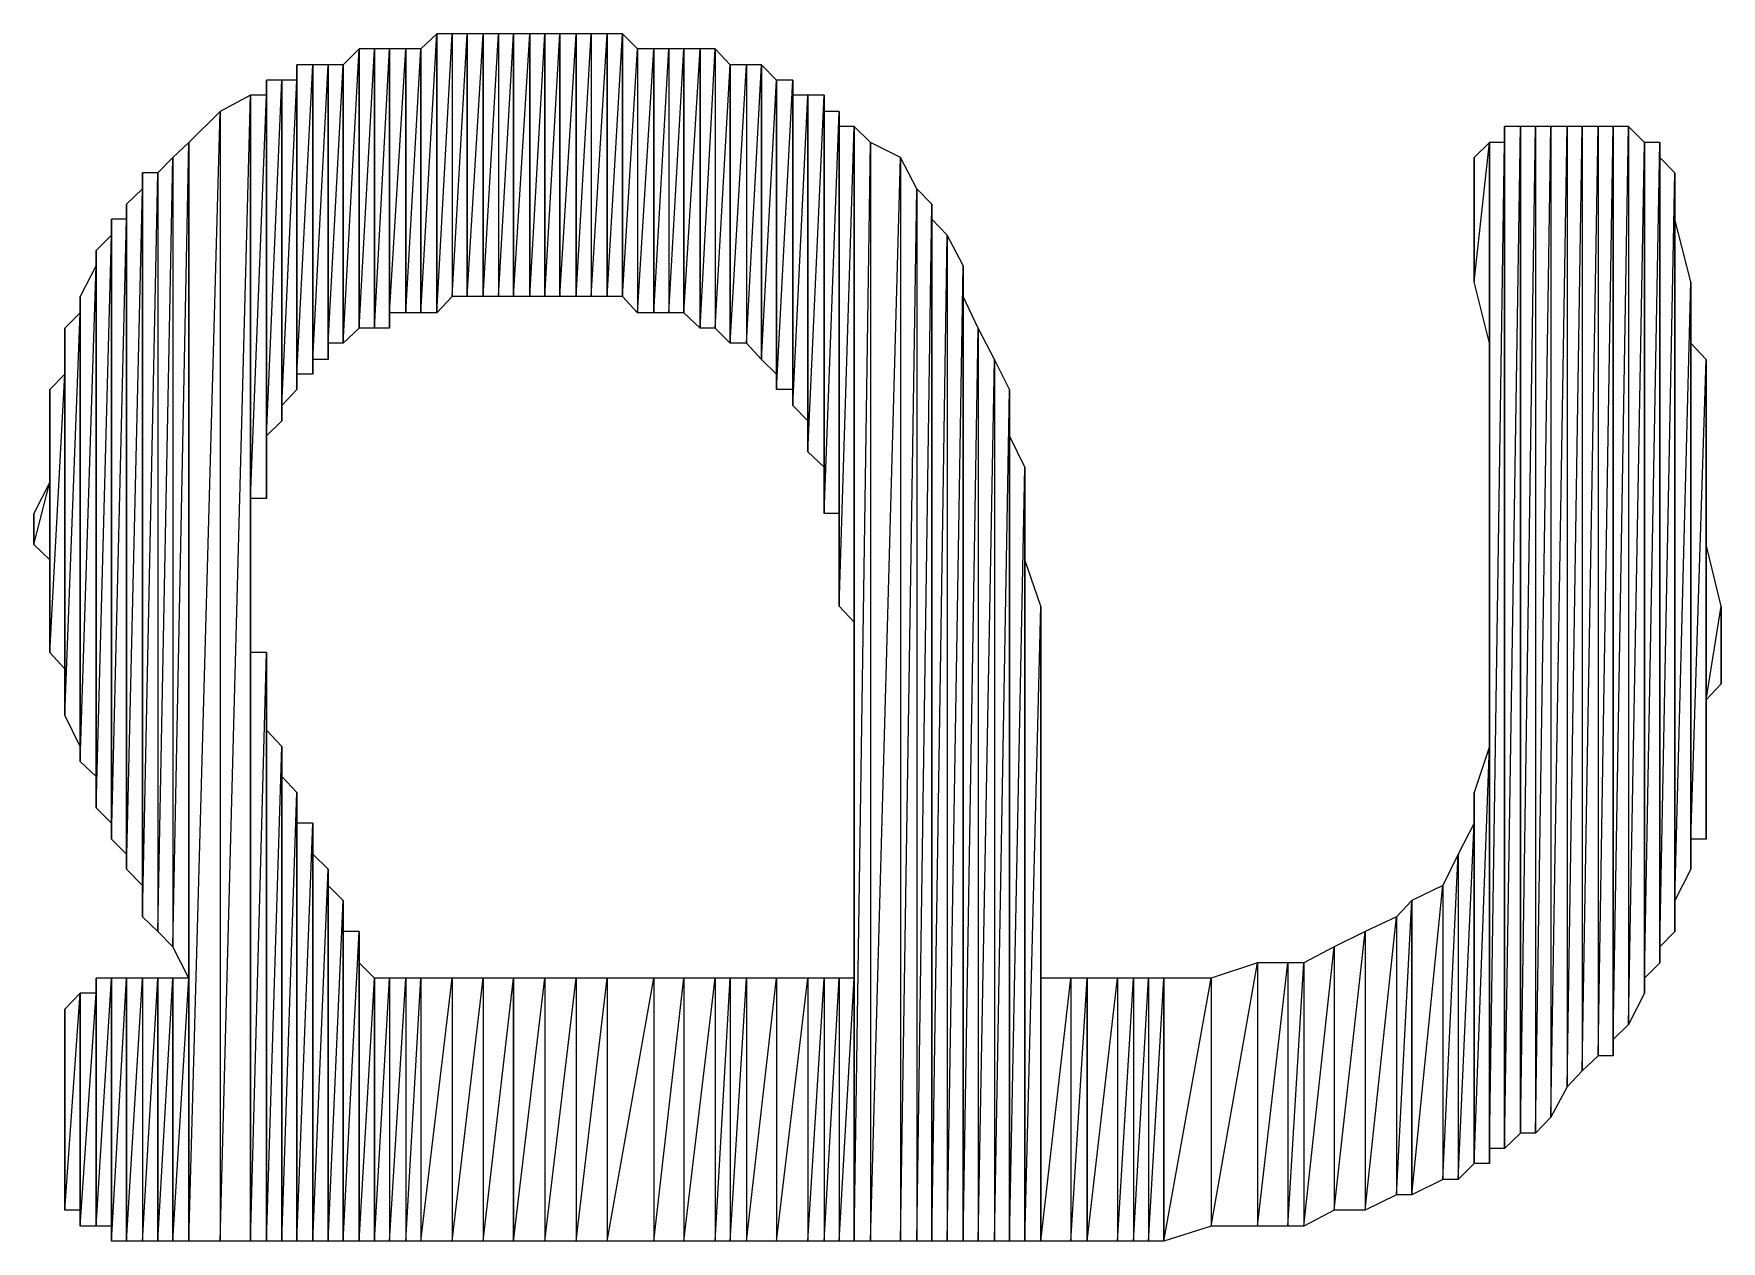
# Model space of a CAD drawing. Extents: x 0.1 to 11.6, y 0.2 to 16.4.
# Drawn here: x 0.9542 to 1.045, y 5.5258 to 5.5908 of the extents above; entities that cross this region are included whole.
import ezdxf

# ---------------------------------------------------------------- set-up
doc = ezdxf.new("R2010")
doc.units = 0
doc.header["$MEASUREMENT"] = 0

msp = doc.modelspace()

# ---------------------------------------------------------------- linework, layer by layer
at = {"color": 0}
for points in [[(0.975857, 5.59082), (0.974989, 5.59), (0.974989, 5.57579)], [(0.975857, 5.59082), (0.975857, 5.57579), (0.974989, 5.57579)], [(0.976671, 5.59082), (0.975857, 5.59082), (0.975857, 5.57579)], [(0.976671, 5.59082), (0.976671, 5.57667), (0.975857, 5.57579)], [(0.975857, 5.59082), (0.975857, 5.57579)], [(0.975857, 5.59082), (0.975857, 5.57579)], [(0.975857, 5.59082), (0.975857, 5.57579)], [(0.975857, 5.59082), (0.975857, 5.57579)], [(0.977485, 5.59082), (0.976671, 5.59082), (0.976671, 5.57667)], [(0.977485, 5.59082), (0.977485, 5.57667), (0.976671, 5.57667)], [(0.978353, 5.59082), (0.977485, 5.59082), (0.977485, 5.57667)], [(0.978353, 5.59082), (0.978353, 5.57667), (0.977485, 5.57667)], [(0.977485, 5.59082), (0.977485, 5.57667)], [(0.977485, 5.59082), (0.977485, 5.57667)], [(0.979167, 5.59082), (0.978353, 5.59082), (0.978353, 5.57667)], [(0.979167, 5.59082), (0.979167, 5.57667), (0.978353, 5.57667)], [(0.978353, 5.59082), (0.978353, 5.57667)], [(0.978353, 5.59082), (0.978353, 5.57667)], [(0.979981, 5.59082), (0.979167, 5.59082), (0.979167, 5.57667)], [(0.979981, 5.59082), (0.979981, 5.57667), (0.979167, 5.57667)], [(0.980849, 5.59082), (0.979981, 5.59082), (0.979981, 5.57667)], [(0.980849, 5.59082), (0.980849, 5.57667), (0.979981, 5.57667)], [(0.979981, 5.59082), (0.979981, 5.57667)], [(0.979981, 5.59082), (0.979981, 5.57667)], [(0.979981, 5.59082), (0.979981, 5.57667)], [(0.979981, 5.59082), (0.979981, 5.57667)], [(0.981663, 5.59082), (0.980849, 5.59082), (0.980849, 5.57667)], [(0.981663, 5.59082), (0.981663, 5.57667), (0.980849, 5.57667)], [(0.980849, 5.59082), (0.980849, 5.57667)], [(0.980849, 5.59082), (0.980849, 5.57667)], [(0.980849, 5.59082), (0.980849, 5.57667)], [(0.980849, 5.59082), (0.980849, 5.57667)], [(0.980849, 5.59082), (0.980849, 5.57667)], [(0.980849, 5.59082), (0.980849, 5.57667)], [(0.980849, 5.59082), (0.980849, 5.57667)], [(0.980849, 5.59082), (0.980849, 5.57667)], [(0.980849, 5.59082), (0.980849, 5.57667)], [(0.980849, 5.59082), (0.980849, 5.57667)], [(0.980849, 5.59082), (0.980849, 5.57667)], [(0.980849, 5.59082), (0.980849, 5.57667)], [(0.980849, 5.59082), (0.980849, 5.57667)], [(0.980849, 5.59082), (0.980849, 5.57667)], [(0.980849, 5.59082), (0.980849, 5.57667)], [(0.980849, 5.59082), (0.980849, 5.57667)], [(0.980849, 5.59082), (0.980849, 5.57667)], [(0.980849, 5.59082), (0.980849, 5.57667)], [(0.980849, 5.59082), (0.980849, 5.57667)], [(0.980849, 5.59082), (0.980849, 5.57667)], [(0.982476, 5.59082), (0.981663, 5.59082), (0.981663, 5.57667)], [(0.982476, 5.59082), (0.982476, 5.57667), (0.981663, 5.57667)], [(0.981663, 5.59082), (0.981663, 5.57667)], [(0.981663, 5.59082), (0.981663, 5.57667)], [(0.981663, 5.59082), (0.981663, 5.57667)], [(0.981663, 5.59082), (0.981663, 5.57667)], [(0.981663, 5.59082), (0.981663, 5.57667)], [(0.981663, 5.59082), (0.981663, 5.57667)], [(0.981663, 5.59082), (0.981663, 5.57667)], [(0.981663, 5.59082), (0.981663, 5.57667)], [(0.981663, 5.59082), (0.981663, 5.57667)], [(0.981663, 5.59082), (0.981663, 5.57667)], [(0.981663, 5.59082), (0.981663, 5.57667)], [(0.981663, 5.59082), (0.981663, 5.57667)], [(0.981663, 5.59082), (0.981663, 5.57667)], [(0.981663, 5.59082), (0.981663, 5.57667)], [(0.983344, 5.59082), (0.982476, 5.59082), (0.982476, 5.57667)], [(0.983344, 5.59082), (0.983344, 5.57667), (0.982476, 5.57667)], [(0.982476, 5.59082), (0.982476, 5.57667)], [(0.982476, 5.59082), (0.982476, 5.57667)], [(0.982476, 5.59082), (0.982476, 5.57667)], [(0.982476, 5.59082), (0.982476, 5.57667)], [(0.982476, 5.59082), (0.982476, 5.57667)], [(0.982476, 5.59082), (0.982476, 5.57667)], [(0.982476, 5.59082), (0.982476, 5.57667)], [(0.982476, 5.59082), (0.982476, 5.57667)], [(0.982476, 5.59082), (0.982476, 5.57667)], [(0.982476, 5.59082), (0.982476, 5.57667)], [(0.982476, 5.59082), (0.982476, 5.57667)], [(0.982476, 5.59082), (0.982476, 5.57667)], [(0.982476, 5.59082), (0.982476, 5.57667)], [(0.982476, 5.59082), (0.982476, 5.57667)], [(0.984158, 5.59082), (0.983344, 5.59082), (0.983344, 5.57667)], [(0.984158, 5.59082), (0.984158, 5.57667), (0.983344, 5.57667)], [(0.983344, 5.59082), (0.983344, 5.57667)], [(0.983344, 5.59082), (0.983344, 5.57667)], [(0.985026, 5.59082), (0.984158, 5.59082), (0.984158, 5.57667)], [(0.985026, 5.59082), (0.985026, 5.57667), (0.984158, 5.57667)], [(0.98584, 5.59082), (0.985026, 5.59082), (0.985026, 5.57667)], [(0.98584, 5.59082), (0.98584, 5.57667), (0.985026, 5.57667)], [(0.985026, 5.59082), (0.985026, 5.57667)], [(0.985026, 5.59082), (0.985026, 5.57667)], [(0.986654, 5.59), (0.98584, 5.59082), (0.98584, 5.57667)], [(0.98584, 5.59082), (0.98584, 5.57667)], [(0.98584, 5.59082), (0.98584, 5.57667)], [(0.971679, 5.59), (0.970811, 5.58914), (0.970811, 5.57417)], [(0.971679, 5.59), (0.971679, 5.57497), (0.970811, 5.57417)], [(0.972493, 5.59), (0.971679, 5.59), (0.971679, 5.57497)], [(0.972493, 5.59), (0.972493, 5.57497), (0.971679, 5.57497)], [(0.971679, 5.59), (0.971679, 5.57497)], [(0.971679, 5.59), (0.971679, 5.57497)], [(0.971679, 5.59), (0.971679, 5.57497)], [(0.971679, 5.59), (0.971679, 5.57497)], [(0.973307, 5.59), (0.972493, 5.59), (0.972493, 5.57497)], [(0.973307, 5.59), (0.973307, 5.57497), (0.972493, 5.57497)], [(0.972493, 5.59), (0.972493, 5.57497)], [(0.972493, 5.59), (0.972493, 5.57497)], [(0.972493, 5.59), (0.972493, 5.57497)], [(0.972493, 5.59), (0.972493, 5.57497)], [(0.974175, 5.59), (0.973307, 5.59), (0.973307, 5.57579)], [(0.974175, 5.59), (0.974175, 5.57579), (0.973307, 5.57579)], [(0.973307, 5.59), (0.973307, 5.57579)], [(0.973307, 5.59), (0.973307, 5.57579)], [(0.973307, 5.59), (0.973307, 5.57497)], [(0.973307, 5.59), (0.973307, 5.57497)], [(0.974989, 5.59), (0.974175, 5.59), (0.974175, 5.57579)], [(0.974989, 5.59), (0.974989, 5.57579), (0.974175, 5.57579)], [(0.974175, 5.59), (0.974175, 5.57579)], [(0.974175, 5.59), (0.974175, 5.57579)], [(0.974989, 5.59), (0.974989, 5.57579)], [(0.974989, 5.59), (0.974989, 5.57579)], [(0.986654, 5.59), (0.986654, 5.57579), (0.98584, 5.57667)], [(0.987522, 5.59), (0.986654, 5.59), (0.986654, 5.57579)], [(0.987522, 5.59), (0.987522, 5.57579), (0.986654, 5.57579)], [(0.988336, 5.59), (0.987522, 5.59), (0.987522, 5.57579)], [(0.988336, 5.59), (0.988336, 5.57579), (0.987522, 5.57579)], [(0.987522, 5.59), (0.987522, 5.57579)], [(0.987522, 5.59), (0.987522, 5.57579)], [(0.98915, 5.59), (0.988336, 5.59), (0.988336, 5.57579)], [(0.98915, 5.59), (0.98915, 5.57579), (0.988336, 5.57579)], [(0.990018, 5.59), (0.98915, 5.59), (0.98915, 5.57579)], [(0.990018, 5.59), (0.990018, 5.57497), (0.98915, 5.57579)], [(0.98915, 5.59), (0.98915, 5.57579)], [(0.98915, 5.59), (0.98915, 5.57579)], [(0.990831, 5.59), (0.990018, 5.59), (0.990018, 5.57497)], [(0.990831, 5.59), (0.990831, 5.57497), (0.990018, 5.57497)], [(0.990018, 5.59), (0.990018, 5.57497)], [(0.990018, 5.59), (0.990018, 5.57497)], [(0.990018, 5.59), (0.990018, 5.57497)], [(0.990018, 5.59), (0.990018, 5.57497)], [(0.991644, 5.58914), (0.990831, 5.59), (0.990831, 5.57497)], [(0.969185, 5.58914), (0.968317, 5.58914), (0.968317, 5.57249)], [(0.969185, 5.58914), (0.969185, 5.57249), (0.968317, 5.57249)], [(0.968317, 5.58914), (0.968317, 5.57249)], [(0.968317, 5.58914), (0.968317, 5.57249)], [(0.968317, 5.58914), (0.968317, 5.57167)], [(0.968317, 5.58914), (0.968317, 5.57167)], [(0.969997, 5.58914), (0.969185, 5.58914), (0.969185, 5.57329)], [(0.969997, 5.58914), (0.969997, 5.57329), (0.969185, 5.57329)], [(0.969185, 5.58914), (0.969185, 5.57329)], [(0.969185, 5.58914), (0.969185, 5.57329)], [(0.969185, 5.58914), (0.969185, 5.57249)], [(0.969185, 5.58914), (0.969185, 5.57249)], [(0.969185, 5.58914), (0.969185, 5.57249)], [(0.969185, 5.58914), (0.969185, 5.57249)], [(0.970811, 5.58914), (0.969997, 5.58914), (0.969997, 5.57417)], [(0.970811, 5.58914), (0.970811, 5.57417), (0.969997, 5.57417)], [(0.969997, 5.58914), (0.969997, 5.57417)], [(0.969997, 5.58914), (0.969997, 5.57417)], [(0.969997, 5.58914), (0.969997, 5.57329)], [(0.969997, 5.58914), (0.969997, 5.57329)], [(0.969997, 5.58914), (0.969997, 5.57329)], [(0.969997, 5.58914), (0.969997, 5.57329)], [(0.970811, 5.58914), (0.970811, 5.57417)], [(0.970811, 5.58914), (0.970811, 5.57417)], [(0.991644, 5.58914), (0.991644, 5.57417), (0.990831, 5.57497)], [(0.992512, 5.58914), (0.991644, 5.58914), (0.991644, 5.57417)], [(0.992512, 5.58914), (0.992512, 5.57417), (0.991644, 5.57417)], [(0.991644, 5.58914), (0.991644, 5.57417)], [(0.991644, 5.58914), (0.991644, 5.57417)], [(0.991644, 5.58914), (0.991644, 5.57417)], [(0.991644, 5.58914), (0.991644, 5.57417)], [(0.993326, 5.58914), (0.992512, 5.58914), (0.992512, 5.57417)], [(0.993326, 5.58914), (0.993326, 5.57329), (0.992512, 5.57417)], [(0.99414, 5.58832), (0.993326, 5.58914), (0.993326, 5.57329)], [(0.993326, 5.58914), (0.993326, 5.57329)], [(0.993326, 5.58914), (0.993326, 5.57329)], [(0.993326, 5.58914), (0.993326, 5.57329)], [(0.993326, 5.58914), (0.993326, 5.57329)], [(0.965821, 5.58751), (0.964193, 5.58664), (0.964193, 5.52582)], [(0.965821, 5.58751), (0.965821, 5.52582), (0.964193, 5.52582)], [(0.966689, 5.58751), (0.965821, 5.58751), (0.965821, 5.56581)], [(0.966689, 5.58751), (0.966689, 5.56581), (0.965821, 5.56581)], [(0.965821, 5.58751), (0.965821, 5.565)], [(0.965821, 5.58751), (0.965821, 5.565)], [(0.965821, 5.58751), (0.965821, 5.565)], [(0.965821, 5.58751), (0.965821, 5.565)], [(0.965821, 5.58751), (0.965821, 5.56413)], [(0.965821, 5.58751), (0.965821, 5.56413)], [(0.965821, 5.58751), (0.965821, 5.56413)], [(0.965821, 5.58751), (0.965821, 5.56413)], [(0.965821, 5.58751), (0.965821, 5.56332)], [(0.965821, 5.58751), (0.965821, 5.56332)], [(0.965821, 5.58751), (0.965821, 5.56332)], [(0.965821, 5.58751), (0.965821, 5.56332)], [(0.965821, 5.58751), (0.965821, 5.5625)], [(0.965821, 5.58751), (0.965821, 5.5625)], [(0.965821, 5.58751), (0.965821, 5.56164)], [(0.965821, 5.58751), (0.965821, 5.56164)], [(0.967503, 5.58832), (0.966689, 5.58832), (0.966689, 5.56917)], [(0.967503, 5.58832), (0.967503, 5.56999), (0.966689, 5.56917)], [(0.966689, 5.58832), (0.966689, 5.56917)], [(0.966689, 5.58832), (0.966689, 5.56917)], [(0.966689, 5.58832), (0.966689, 5.56917)], [(0.966689, 5.58832), (0.966689, 5.56917)], [(0.966689, 5.58832), (0.966689, 5.56831)], [(0.966689, 5.58832), (0.966689, 5.56831)], [(0.966689, 5.58832), (0.966689, 5.56831)], [(0.966689, 5.58832), (0.966689, 5.56831)], [(0.966689, 5.58832), (0.966689, 5.56831)], [(0.966689, 5.58832), (0.966689, 5.56831)], [(0.966689, 5.58832), (0.966689, 5.56749)], [(0.966689, 5.58832), (0.966689, 5.56749)], [(0.966689, 5.58832), (0.966689, 5.56749)], [(0.966689, 5.58832), (0.966689, 5.56749)], [(0.966689, 5.58832), (0.966689, 5.56668)], [(0.966689, 5.58832), (0.966689, 5.56668)], [(0.966689, 5.58832), (0.966689, 5.56668)], [(0.966689, 5.58832), (0.966689, 5.56668)], [(0.966689, 5.58751), (0.966689, 5.56581)], [(0.966689, 5.58751), (0.966689, 5.56581)], [(0.968317, 5.58832), (0.967503, 5.58832), (0.967503, 5.57081)], [(0.968317, 5.58832), (0.968317, 5.57167), (0.967503, 5.57081)], [(0.967503, 5.58832), (0.967503, 5.57081)], [(0.967503, 5.58832), (0.967503, 5.57081)], [(0.967503, 5.58832), (0.967503, 5.57081)], [(0.967503, 5.58832), (0.967503, 5.57081)], [(0.967503, 5.58832), (0.967503, 5.56999)], [(0.967503, 5.58832), (0.967503, 5.56999)], [(0.967503, 5.58832), (0.967503, 5.56999)], [(0.967503, 5.58832), (0.967503, 5.56999)], [(0.968317, 5.58832), (0.968317, 5.57167)], [(0.968317, 5.58832), (0.968317, 5.57167)], [(0.968317, 5.58832), (0.968317, 5.57167)], [(0.968317, 5.58832), (0.968317, 5.57167)], [(0.99414, 5.58832), (0.99414, 5.57249), (0.993326, 5.57329)], [(0.995008, 5.58832), (0.99414, 5.58832), (0.99414, 5.57167)], [(0.995008, 5.58832), (0.995008, 5.57167), (0.99414, 5.57167)], [(0.99414, 5.58832), (0.99414, 5.57167)], [(0.99414, 5.58832), (0.99414, 5.57167)], [(0.99414, 5.58832), (0.99414, 5.57249)], [(0.99414, 5.58832), (0.99414, 5.57167), (0.99414, 5.57249)], [(0.995008, 5.58751), (0.995008, 5.58832), (0.995008, 5.57081)], [(0.995008, 5.58832), (0.995008, 5.57167)], [(0.995008, 5.58832), (0.995008, 5.57081), (0.995008, 5.57167)], [(0.995822, 5.58751), (0.995008, 5.58751), (0.995008, 5.57081)], [(0.995822, 5.58751), (0.995822, 5.56999), (0.995008, 5.57081)], [(0.995008, 5.58751), (0.995008, 5.57081)], [(0.99669, 5.58751), (0.995822, 5.58751), (0.995822, 5.56831)], [(0.99669, 5.58751), (0.99669, 5.56749), (0.995822, 5.56831)], [(0.995822, 5.58751), (0.995822, 5.56917)], [(0.995822, 5.58751), (0.995822, 5.56831), (0.995822, 5.56917)], [(0.995822, 5.58751), (0.995822, 5.56917)], [(0.995822, 5.58751), (0.995822, 5.56917)], [(0.995822, 5.58751), (0.995822, 5.56999)], [(0.995822, 5.58751), (0.995822, 5.56917), (0.995822, 5.56999)], [(0.99669, 5.58664), (0.99669, 5.58751), (0.99669, 5.56749)], [(0.964193, 5.58664), (0.962511, 5.58496), (0.962511, 5.52582)], [(0.964193, 5.58664), (0.964193, 5.52582), (0.962511, 5.52582)], [(0.997504, 5.58664), (0.99669, 5.58664), (0.99669, 5.565)], [(0.997504, 5.58664), (0.997504, 5.565), (0.99669, 5.565)], [(0.99669, 5.58664), (0.99669, 5.56581)], [(0.99669, 5.58664), (0.99669, 5.565), (0.99669, 5.56581)], [(0.99669, 5.58664), (0.99669, 5.56668)], [(0.99669, 5.58664), (0.99669, 5.56581), (0.99669, 5.56668)], [(0.99669, 5.58664), (0.99669, 5.56668), (0.99669, 5.56749)], [(0.997504, 5.58583), (0.997504, 5.58664), (0.997504, 5.56082)], [(0.997504, 5.58664), (0.997504, 5.5625)], [(0.997504, 5.58664), (0.997504, 5.56082), (0.997504, 5.5625)], [(0.997504, 5.58664), (0.997504, 5.56332)], [(0.997504, 5.58664), (0.997504, 5.5625), (0.997504, 5.56332)], [(0.997504, 5.58664), (0.997504, 5.56413)], [(0.997504, 5.58664), (0.997504, 5.56332), (0.997504, 5.56413)], [(0.997504, 5.58664), (0.997504, 5.565)], [(0.997504, 5.58664), (0.997504, 5.56413), (0.997504, 5.565)], [(0.998318, 5.58583), (0.997504, 5.58583), (0.997504, 5.56)], [(0.998318, 5.58583), (0.998318, 5.55914), (0.997504, 5.56)], [(0.997504, 5.58583), (0.997504, 5.56), (0.997504, 5.56082)], [(0.999186, 5.58496), (0.998318, 5.58583), (0.998318, 5.52582)], [(0.998318, 5.58583), (0.998318, 5.52582)], [(0.998318, 5.58583), (0.998318, 5.52582)], [(0.998318, 5.58583), (0.998318, 5.54997)], [(0.998318, 5.58583), (0.998318, 5.54997)], [(0.998318, 5.58583), (0.998318, 5.55246)], [(0.998318, 5.58583), (0.998318, 5.55165), (0.998318, 5.55246)], [(0.998318, 5.58583), (0.998318, 5.55414)], [(0.998318, 5.58583), (0.998318, 5.55246), (0.998318, 5.55414)], [(0.998318, 5.58583), (0.998318, 5.55496)], [(0.998318, 5.58583), (0.998318, 5.55414), (0.998318, 5.55496)], [(0.998318, 5.58583), (0.998318, 5.55664)], [(0.998318, 5.58583), (0.998318, 5.55496), (0.998318, 5.55664)], [(0.998318, 5.58583), (0.998318, 5.55751)], [(0.998318, 5.58583), (0.998318, 5.55664), (0.998318, 5.55751)], [(0.998318, 5.58583), (0.998318, 5.55914)], [(0.998318, 5.58583), (0.998318, 5.55751), (0.998318, 5.55914)], [(1.03418, 5.58583), (1.03331, 5.58583), (1.03331, 5.53082)], [(1.03418, 5.58583), (1.03418, 5.53163), (1.03331, 5.53082)], [(1.03331, 5.58583), (1.03331, 5.53082)], [(1.03331, 5.58583), (1.03331, 5.53082)], [(1.03499, 5.58583), (1.03418, 5.58583), (1.03418, 5.53163)], [(1.03499, 5.58583), (1.03499, 5.53163), (1.03418, 5.53163)], [(1.03418, 5.58583), (1.03418, 5.53163)], [(1.03418, 5.58583), (1.03418, 5.53163)], [(1.03581, 5.58583), (1.03499, 5.58583), (1.03499, 5.53163)], [(1.03581, 5.58583), (1.03581, 5.5325), (1.03499, 5.53163)], [(1.03668, 5.58583), (1.03581, 5.58583), (1.03581, 5.5325)], [(1.03668, 5.58583), (1.03668, 5.53413), (1.03581, 5.5325)], [(1.03749, 5.58583), (1.03668, 5.58583), (1.03668, 5.53413)], [(1.03749, 5.58583), (1.03749, 5.535), (1.03668, 5.53413)], [(1.03836, 5.58583), (1.03749, 5.58583), (1.03749, 5.535)], [(1.03836, 5.58583), (1.03836, 5.53581), (1.03749, 5.535)], [(1.03917, 5.58583), (1.03836, 5.58583), (1.03836, 5.53581)], [(1.03917, 5.58583), (1.03917, 5.53581), (1.03836, 5.53581)], [(1.03998, 5.58583), (1.03917, 5.58583), (1.03917, 5.53668)], [(1.03998, 5.58583), (1.03998, 5.53749), (1.03917, 5.53668)], [(1.03917, 5.58583), (1.03917, 5.53581)], [(1.03917, 5.58583), (1.03917, 5.53581)], [(1.04085, 5.58496), (1.03998, 5.58583), (1.03998, 5.53749)], [(0.962511, 5.58496), (0.961643, 5.58415), (0.961643, 5.54167)], [(0.962511, 5.58496), (0.962511, 5.53999), (0.961643, 5.54167)], [(0.962511, 5.58496), (0.962511, 5.53999)], [(0.962511, 5.58496), (0.962511, 5.53999)], [(0.962511, 5.58496), (0.962511, 5.53999)], [(0.962511, 5.58496), (0.962511, 5.53999)], [(0.999186, 5.58496), (0.999186, 5.52582), (0.998318, 5.52582)], [(1.00081, 5.58415), (0.999186, 5.58496), (0.999186, 5.52582)], [(1.0325, 5.58496), (1.03168, 5.58415), (1.03168, 5.57747)], [(1.0325, 5.58496), (1.0325, 5.57417), (1.03168, 5.57747)], [(1.03331, 5.58496), (1.0325, 5.58496), (1.0325, 5.53082)], [(1.03331, 5.58496), (1.03331, 5.53082), (1.0325, 5.53082)], [(1.0325, 5.58496), (1.0325, 5.56)], [(1.0325, 5.58496), (1.0325, 5.55664), (1.0325, 5.56)], [(1.0325, 5.58496), (1.0325, 5.56332)], [(1.0325, 5.58496), (1.0325, 5.56), (1.0325, 5.56332)], [(1.0325, 5.58496), (1.0325, 5.56581)], [(1.0325, 5.58496), (1.0325, 5.56332), (1.0325, 5.56581)], [(1.0325, 5.58496), (1.0325, 5.56668)], [(1.0325, 5.58496), (1.0325, 5.56581), (1.0325, 5.56668)], [(1.0325, 5.58496), (1.0325, 5.56999)], [(1.0325, 5.58496), (1.0325, 5.56668), (1.0325, 5.56999)], [(1.0325, 5.58496), (1.0325, 5.57329)], [(1.0325, 5.58496), (1.0325, 5.56999), (1.0325, 5.57329)], [(1.0325, 5.58496), (1.0325, 5.57417)], [(1.0325, 5.58496), (1.0325, 5.57329), (1.0325, 5.57417)], [(1.04085, 5.58496), (1.04085, 5.53917), (1.03998, 5.53749)], [(1.04167, 5.58496), (1.04085, 5.58496), (1.04085, 5.53999)], [(1.04167, 5.58496), (1.04167, 5.54081), (1.04085, 5.53999)], [(1.04085, 5.58496), (1.04085, 5.53917)], [(1.04085, 5.58496), (1.04085, 5.53917)], [(1.04167, 5.58415), (1.04167, 5.58496), (1.04167, 5.54081)], [(0.961643, 5.58415), (0.960829, 5.58333), (0.960829, 5.54249)], [(0.961643, 5.58415), (0.961643, 5.54167), (0.960829, 5.54249)], [(1.00081, 5.58415), (1.00081, 5.52582), (0.999186, 5.52582)], [(1.00168, 5.58247), (1.00081, 5.58415), (1.00081, 5.52582)], [(1.03168, 5.58415), (1.03168, 5.57747)], [(1.03168, 5.58415), (1.03168, 5.57747)], [(1.03168, 5.58415), (1.03168, 5.57997)], [(1.03168, 5.58415), (1.03168, 5.57747), (1.03168, 5.57997)], [(1.03168, 5.58415), (1.03168, 5.58083)], [(1.03168, 5.58415), (1.03168, 5.57997), (1.03168, 5.58083)], [(1.04248, 5.58333), (1.04167, 5.58415), (1.04167, 5.54167)], [(1.04167, 5.58415), (1.04167, 5.54081)], [(1.04167, 5.58415), (1.04167, 5.54081)], [(1.04167, 5.58415), (1.04167, 5.54081)], [(0.960829, 5.58333), (0.960015, 5.58333), (0.960015, 5.54329)], [(0.960829, 5.58333), (0.960829, 5.54249), (0.960015, 5.54329)], [(0.960015, 5.58333), (0.960015, 5.54329)], [(0.960015, 5.58333), (0.960015, 5.54329)], [(0.960015, 5.58333), (0.960015, 5.54497)], [(0.960015, 5.58333), (0.960015, 5.54329), (0.960015, 5.54497)], [(1.03168, 5.58333), (1.03168, 5.58165)], [(1.03168, 5.58333), (1.03168, 5.58083), (1.03168, 5.58165)], [(1.03168, 5.58333), (1.03168, 5.58165)], [(1.03168, 5.58333), (1.03168, 5.58165)], [(1.04248, 5.58333), (1.04248, 5.54249), (1.04167, 5.54167)], [(1.04248, 5.58247), (1.04248, 5.58333), (1.04248, 5.54249)], [(0.960015, 5.58247), (0.959147, 5.58165), (0.959147, 5.54585)], [(0.960015, 5.58247), (0.960015, 5.54497), (0.959147, 5.54585)], [(1.00168, 5.58247), (1.00168, 5.52582), (1.00081, 5.52582)], [(1.0025, 5.58165), (1.00168, 5.58247), (1.00168, 5.52582)], [(1.03168, 5.58247), (1.03168, 5.58247)], [(1.03168, 5.58247), (1.03168, 5.58165)], [(1.04248, 5.58083), (1.04248, 5.58247), (1.04248, 5.54329)], [(1.04248, 5.58247), (1.04248, 5.54249)], [(0.959147, 5.58165), (0.959147, 5.54665)], [(0.959147, 5.58165), (0.959147, 5.54585), (0.959147, 5.54665)], [(1.0025, 5.58165), (1.0025, 5.52582), (1.00168, 5.52582)], [(1.0025, 5.58083), (1.0025, 5.58165), (1.0025, 5.52582)], [(0.959147, 5.58083), (0.958333, 5.58083), (0.958333, 5.54747)], [(0.959147, 5.58083), (0.959147, 5.54665), (0.958333, 5.54747)], [(0.958333, 5.58083), (0.958333, 5.54833)], [(0.958333, 5.58083), (0.958333, 5.54747), (0.958333, 5.54833)], [(1.00331, 5.57997), (1.0025, 5.58083), (1.0025, 5.52582)], [(1.0025, 5.58083), (1.0025, 5.52582)], [(1.04335, 5.57747), (1.04248, 5.58083), (1.04248, 5.54417)], [(1.04248, 5.58083), (1.04248, 5.54329)], [(0.958333, 5.57997), (0.957519, 5.57915), (0.957519, 5.54915)], [(0.958333, 5.57997), (0.958333, 5.54833), (0.957519, 5.54915)], [(1.00331, 5.57997), (1.00331, 5.52582), (1.0025, 5.52582)], [(1.00418, 5.57835), (1.00331, 5.57997), (1.00331, 5.52582)], [(0.957519, 5.57915), (0.957519, 5.54997)], [(0.957519, 5.57915), (0.957519, 5.54915), (0.957519, 5.54997)], [(0.957519, 5.57835), (0.956651, 5.57667), (0.956651, 5.55165)], [(0.957519, 5.57835), (0.957519, 5.55083), (0.956651, 5.55165)], [(0.957519, 5.57835), (0.957519, 5.55083)], [(0.957519, 5.57835), (0.957519, 5.54997), (0.957519, 5.55083)], [(1.00418, 5.57835), (1.00418, 5.52582), (1.00331, 5.52582)], [(1.00418, 5.57667), (1.00418, 5.57835), (1.00418, 5.52582)], [(0.956651, 5.57667), (0.956651, 5.55246)], [(0.956651, 5.57667), (0.956651, 5.55165), (0.956651, 5.55246)], [(1.00499, 5.57497), (1.00418, 5.57667), (1.00418, 5.52582)], [(1.00418, 5.57667), (1.00418, 5.52582)], [(1.04335, 5.57747), (1.04335, 5.54585), (1.04248, 5.54417)], [(1.04335, 5.57417), (1.04335, 5.57747), (1.04335, 5.54585)], [(0.956651, 5.57579), (0.955837, 5.57497), (0.955837, 5.55414)], [(0.956651, 5.57579), (0.956651, 5.55246), (0.955837, 5.55414)], [(0.956651, 5.57579), (0.956651, 5.55246)], [(0.956651, 5.57579), (0.956651, 5.55246)], [(0.955837, 5.57497), (0.955837, 5.55496)], [(0.955837, 5.57497), (0.955837, 5.55414), (0.955837, 5.55496)], [(1.00499, 5.57497), (1.00499, 5.52582), (1.00418, 5.52582)], [(1.00586, 5.57329), (1.00499, 5.57497), (1.00499, 5.52582)], [(0.955837, 5.57417), (0.955837, 5.55583)], [(0.955837, 5.57417), (0.955837, 5.55496), (0.955837, 5.55583)], [(1.04416, 5.57329), (1.04335, 5.57417), (1.04335, 5.54747)], [(1.04335, 5.57417), (1.04335, 5.54585)], [(0.955837, 5.57329), (0.955837, 5.55664)], [(0.955837, 5.57329), (0.955837, 5.55583), (0.955837, 5.55664)], [(1.00586, 5.57329), (1.00586, 5.52582), (1.00499, 5.52582)], [(1.00667, 5.57167), (1.00586, 5.57329), (1.00586, 5.52582)], [(1.04416, 5.57329), (1.04416, 5.54747), (1.04335, 5.54747)], [(1.04416, 5.57081), (1.04416, 5.57329), (1.04416, 5.54747)], [(0.955837, 5.57249), (0.955024, 5.57167), (0.955024, 5.55751)], [(0.955837, 5.57249), (0.955837, 5.55664), (0.955024, 5.55751)], [(0.955024, 5.57167), (0.955024, 5.55832)], [(0.955024, 5.57167), (0.955024, 5.55751), (0.955024, 5.55832)], [(1.00667, 5.57167), (1.00667, 5.52582), (1.00586, 5.52582)], [(1.00667, 5.56917), (1.00667, 5.57167), (1.00667, 5.52582)], [(0.955024, 5.57081), (0.955024, 5.55914)], [(0.955024, 5.57081), (0.955024, 5.55832), (0.955024, 5.55914)], [(0.955024, 5.57081), (0.955024, 5.56)], [(0.955024, 5.57081), (0.955024, 5.55914), (0.955024, 5.56)], [(1.04416, 5.56668), (1.04416, 5.57081), (1.04416, 5.54997)], [(1.04416, 5.57081), (1.04416, 5.54747)], [(0.955024, 5.56917), (0.955024, 5.56082)], [(0.955024, 5.56917), (0.955024, 5.56), (0.955024, 5.56082)], [(1.00749, 5.56749), (1.00667, 5.56917), (1.00667, 5.52582)], [(1.00667, 5.56917), (1.00667, 5.52582)], [(0.955024, 5.56831), (0.955024, 5.56164)], [(0.955024, 5.56831), (0.955024, 5.56082), (0.955024, 5.56164)], [(0.955024, 5.56668), (0.954156, 5.565), (0.954156, 5.56332)], [(0.955024, 5.56668), (0.955024, 5.5625), (0.954156, 5.56332)], [(0.955024, 5.56749), (0.955024, 5.5625)], [(0.955024, 5.56749), (0.955024, 5.56164), (0.955024, 5.5625)], [(1.00749, 5.56749), (1.00749, 5.52582), (1.00667, 5.52582)], [(1.00749, 5.565), (1.00749, 5.56749), (1.00749, 5.52582)], [(1.04416, 5.56332), (1.04416, 5.56668), (1.04416, 5.55246)], [(1.04416, 5.56668), (1.04416, 5.54997)], [(0.954156, 5.565), (0.954156, 5.56332)], [(1.00749, 5.5625), (1.00749, 5.565), (1.00749, 5.52582)], [(1.00749, 5.565), (1.00749, 5.52582)], [(1.04498, 5.56), (1.04416, 5.56332), (1.04416, 5.55496)], [(1.04416, 5.56332), (1.04416, 5.55246)], [(1.00836, 5.56), (1.00749, 5.5625), (1.00749, 5.52582)], [(1.00749, 5.5625), (1.00749, 5.52582)], [(0.965821, 5.56082), (0.965821, 5.56164), (0.965821, 5.52582)], [(0.965821, 5.56164), (0.965821, 5.52582)], [(0.965821, 5.56164), (0.965821, 5.52582)], [(0.965821, 5.56), (0.965821, 5.56082), (0.965821, 5.52582)], [(0.965821, 5.56082), (0.965821, 5.52582)], [(0.965821, 5.55914), (0.965821, 5.56), (0.965821, 5.52582)], [(0.965821, 5.56), (0.965821, 5.52582)], [(0.965821, 5.56), (0.965821, 5.52582)], [(0.965821, 5.56), (0.965821, 5.52582)], [(1.00836, 5.56), (1.00836, 5.52582), (1.00749, 5.52582)], [(1.00836, 5.55664), (1.00836, 5.56), (1.00836, 5.52582)], [(1.04498, 5.56), (1.04498, 5.55583), (1.04416, 5.55496)], [(1.04498, 5.56), (1.04498, 5.55583)], [(0.965821, 5.55832), (0.965821, 5.55914), (0.965821, 5.52582)], [(0.965821, 5.55914), (0.965821, 5.52582)], [(0.965821, 5.55751), (0.965821, 5.55832), (0.965821, 5.52582)], [(0.965821, 5.55832), (0.965821, 5.52582)], [(0.965821, 5.55832), (0.965821, 5.52582)], [(0.965821, 5.55832), (0.965821, 5.52582)], [(0.966689, 5.55751), (0.965821, 5.55751), (0.965821, 5.52582)], [(0.966689, 5.55751), (0.966689, 5.52582), (0.965821, 5.52582)], [(0.965821, 5.55751), (0.965821, 5.52582)], [(0.966689, 5.55664), (0.966689, 5.55751), (0.966689, 5.52582)], [(0.966689, 5.55583), (0.966689, 5.55664), (0.966689, 5.52582)], [(0.966689, 5.55664), (0.966689, 5.52582)], [(1.00836, 5.55414), (1.00836, 5.55664), (1.00836, 5.52582)], [(1.00836, 5.55664), (1.00836, 5.52582)], [(1.0325, 5.55664), (1.0325, 5.53082)], [(1.0325, 5.55664), (1.0325, 5.53082)], [(0.966689, 5.55496), (0.966689, 5.55583), (0.966689, 5.52582)], [(0.966689, 5.55583), (0.966689, 5.52582)], [(0.966689, 5.55583), (0.966689, 5.52582)], [(0.966689, 5.55583), (0.966689, 5.52582)], [(0.966689, 5.55414), (0.966689, 5.55496), (0.966689, 5.52582)], [(0.966689, 5.55496), (0.966689, 5.52582)], [(0.966689, 5.55333), (0.966689, 5.55414), (0.966689, 5.52582)], [(0.966689, 5.55414), (0.966689, 5.52582)], [(0.966689, 5.55414), (0.966689, 5.52582)], [(0.966689, 5.55414), (0.966689, 5.52582)], [(1.00836, 5.55165), (1.00836, 5.55414), (1.00836, 5.52582)], [(1.00836, 5.55414), (1.00836, 5.52582)], [(1.0325, 5.55414), (1.0325, 5.53)], [(1.0325, 5.55414), (1.0325, 5.53)], [(0.967503, 5.55246), (0.966689, 5.55333), (0.966689, 5.52582)], [(0.966689, 5.55333), (0.966689, 5.52582)], [(0.966689, 5.55333), (0.966689, 5.52582)], [(0.966689, 5.55333), (0.966689, 5.52582)], [(0.967503, 5.55246), (0.967503, 5.52582), (0.966689, 5.52582)], [(0.967503, 5.55165), (0.967503, 5.55246), (0.967503, 5.52582)], [(1.0325, 5.55246), (1.03168, 5.54997), (1.03168, 5.53)], [(1.0325, 5.55246), (1.0325, 5.53), (1.03168, 5.53)], [(0.967503, 5.55083), (0.967503, 5.55165), (0.967503, 5.52582)], [(0.967503, 5.55165), (0.967503, 5.52582)], [(0.967503, 5.55165), (0.967503, 5.52582)], [(0.967503, 5.55165), (0.967503, 5.52582)], [(1.00836, 5.55165), (1.00836, 5.55083)], [(1.00836, 5.55165), (1.00836, 5.52582)], [(0.968317, 5.54997), (0.967503, 5.55083), (0.967503, 5.52582)], [(0.967503, 5.55083), (0.967503, 5.52582)], [(0.967503, 5.55083), (0.967503, 5.52582)], [(0.967503, 5.55083), (0.967503, 5.52582)], [(1.00836, 5.54915), (1.00836, 5.55083), (1.00836, 5.54417)], [(0.968317, 5.54997), (0.968317, 5.52582), (0.967503, 5.52582)], [(0.968317, 5.54915), (0.968317, 5.54997), (0.968317, 5.52582)], [(0.998318, 5.54997), (0.998318, 5.54497)], [(0.998318, 5.54997), (0.998318, 5.54417), (0.998318, 5.54497)], [(1.03168, 5.54997), (1.03168, 5.53)], [(1.03168, 5.54997), (1.03168, 5.53)], [(0.968317, 5.54833), (0.968317, 5.54915), (0.968317, 5.52582)], [(0.968317, 5.54915), (0.968317, 5.52582)], [(0.968317, 5.54915), (0.968317, 5.52582)], [(0.968317, 5.54915), (0.968317, 5.52582)], [(1.00836, 5.54915), (1.00836, 5.54417)], [(0.969185, 5.54833), (0.968317, 5.54833), (0.968317, 5.52582)], [(0.969185, 5.54833), (0.969185, 5.52582), (0.968317, 5.52582)], [(0.968317, 5.54833), (0.968317, 5.52582)], [(0.969185, 5.54747), (0.969185, 5.54833), (0.969185, 5.52582)], [(1.03168, 5.54833), (1.03082, 5.54665), (1.03082, 5.52914)], [(1.03168, 5.54833), (1.03168, 5.53), (1.03082, 5.52914)], [(0.969185, 5.54665), (0.969185, 5.54747), (0.969185, 5.52582)], [(0.969185, 5.54747), (0.969185, 5.52582)], [(0.969997, 5.54585), (0.969185, 5.54665), (0.969185, 5.52582)], [(0.969185, 5.54665), (0.969185, 5.52582)], [(0.969185, 5.54665), (0.969185, 5.52582)], [(0.969185, 5.54665), (0.969185, 5.52582)], [(1.03082, 5.54665), (1.03, 5.54497), (1.03, 5.52914)], [(1.03082, 5.54665), (1.03082, 5.52914), (1.03, 5.52914)], [(0.969997, 5.54585), (0.969997, 5.52582), (0.969185, 5.52582)], [(0.969997, 5.54497), (0.969997, 5.54585), (0.969997, 5.52582)], [(0.969997, 5.54585), (0.969997, 5.52582)], [(0.969997, 5.54585), (0.969997, 5.52582)], [(0.970811, 5.54417), (0.969997, 5.54497), (0.969997, 5.52582)], [(0.969997, 5.54497), (0.969997, 5.52582)], [(0.969997, 5.54497), (0.969997, 5.52582)], [(0.969997, 5.54497), (0.969997, 5.52582)], [(1.03, 5.54497), (1.02832, 5.54417), (1.02832, 5.52832)], [(1.03, 5.54497), (1.03, 5.52914), (1.02832, 5.52832)], [(0.970811, 5.54417), (0.970811, 5.52582), (0.969997, 5.52582)], [(0.970811, 5.54329), (0.970811, 5.54417), (0.970811, 5.52582)], [(0.998318, 5.54417), (0.998318, 5.52582)], [(0.998318, 5.54417), (0.998318, 5.52582)], [(1.02832, 5.54417), (1.02751, 5.54329), (1.02751, 5.52832)], [(1.02832, 5.54417), (1.02832, 5.52832), (1.02751, 5.52832)], [(1.02832, 5.54417), (1.02832, 5.52832)], [(1.02832, 5.54417), (1.02832, 5.52832)], [(0.970811, 5.54249), (0.970811, 5.54329), (0.970811, 5.52582)], [(0.970811, 5.54329), (0.970811, 5.52582)], [(0.998318, 5.54329), (0.998318, 5.54249)], [(1.02751, 5.54329), (1.02582, 5.54249), (1.02582, 5.5275)], [(1.02751, 5.54329), (1.02751, 5.52832), (1.02582, 5.5275)], [(0.971679, 5.54249), (0.970811, 5.54249), (0.970811, 5.52582)], [(0.971679, 5.54249), (0.971679, 5.52582), (0.970811, 5.52582)], [(0.970811, 5.54249), (0.970811, 5.52582)], [(0.971679, 5.54167), (0.971679, 5.54249), (0.971679, 5.52582)], [(0.998318, 5.54249), (0.998318, 5.54081), (0.998318, 5.54167)], [(1.00836, 5.54081), (1.00836, 5.54249), (1.00836, 5.52582)], [(1.02582, 5.54249), (1.02414, 5.54167), (1.02414, 5.5275)], [(1.02582, 5.54249), (1.02582, 5.5275), (1.02414, 5.5275)], [(0.971679, 5.54081), (0.971679, 5.54167), (0.971679, 5.52582)], [(0.971679, 5.54167), (0.971679, 5.52582)], [(1.02414, 5.54167), (1.02252, 5.54081), (1.02252, 5.52664)], [(1.02414, 5.54167), (1.02414, 5.5275), (1.02252, 5.52664)], [(0.972493, 5.53999), (0.971679, 5.54081), (0.971679, 5.52582)], [(0.971679, 5.54081), (0.971679, 5.52582)], [(1.00836, 5.53999), (1.00836, 5.54081), (1.00836, 5.52582)], [(1.00836, 5.54081), (1.00836, 5.52582)], [(1.02002, 5.54081), (1.01752, 5.53999), (1.01752, 5.52664)], [(1.02002, 5.54081), (1.02002, 5.52664), (1.01752, 5.52664)], [(1.02165, 5.54081), (1.02002, 5.54081), (1.02002, 5.52664)], [(1.02165, 5.54081), (1.02165, 5.52664), (1.02002, 5.52664)], [(1.02252, 5.54081), (1.02165, 5.54081), (1.02165, 5.52664)], [(1.02252, 5.54081), (1.02252, 5.52664), (1.02165, 5.52664)], [(0.958333, 5.53999), (0.957519, 5.53999), (0.957519, 5.52664)], [(0.958333, 5.53999), (0.958333, 5.52664), (0.957519, 5.52664)], [(0.957519, 5.53999), (0.957519, 5.52664)], [(0.957519, 5.53999), (0.957519, 5.52664)], [(0.957519, 5.53999), (0.957519, 5.52664)], [(0.957519, 5.53999), (0.957519, 5.52664)], [(0.957519, 5.53999), (0.957519, 5.52664)], [(0.957519, 5.53999), (0.957519, 5.52664)], [(0.957519, 5.53999), (0.957519, 5.52664)], [(0.957519, 5.53999), (0.957519, 5.52664)], [(0.959147, 5.53999), (0.958333, 5.53999), (0.958333, 5.52582)], [(0.959147, 5.53999), (0.959147, 5.52582), (0.958333, 5.52582)], [(0.958333, 5.53999), (0.958333, 5.52582)], [(0.958333, 5.53999), (0.958333, 5.52582)], [(0.958333, 5.53999), (0.958333, 5.52582)], [(0.958333, 5.53999), (0.958333, 5.52582)], [(0.958333, 5.53999), (0.958333, 5.52664)], [(0.958333, 5.53999), (0.958333, 5.52582), (0.958333, 5.52664)], [(0.960015, 5.53999), (0.959147, 5.53999), (0.959147, 5.52582)], [(0.960015, 5.53999), (0.960015, 5.52582), (0.959147, 5.52582)], [(0.959147, 5.53999), (0.959147, 5.52582)], [(0.959147, 5.53999), (0.959147, 5.52582)], [(0.959147, 5.53999), (0.959147, 5.52582)], [(0.959147, 5.53999), (0.959147, 5.52582)], [(0.960829, 5.53999), (0.960015, 5.53999), (0.960015, 5.52582)], [(0.960829, 5.53999), (0.960829, 5.52582), (0.960015, 5.52582)], [(0.961643, 5.53999), (0.960829, 5.53999), (0.960829, 5.52582)], [(0.961643, 5.53999), (0.961643, 5.52582), (0.960829, 5.52582)], [(0.960829, 5.53999), (0.960829, 5.52582)], [(0.960829, 5.53999), (0.960829, 5.52582)], [(0.962511, 5.53999), (0.961643, 5.53999), (0.961643, 5.52582)], [(0.962511, 5.53999), (0.962511, 5.52582), (0.961643, 5.52582)], [(0.961643, 5.53999), (0.961643, 5.52582)], [(0.961643, 5.53999), (0.961643, 5.52582)], [(0.962511, 5.53999), (0.962511, 5.52582)], [(0.962511, 5.53999), (0.962511, 5.52582)], [(0.972493, 5.53999), (0.972493, 5.52582), (0.971679, 5.52582)], [(0.973307, 5.53999), (0.972493, 5.53999), (0.972493, 5.52582)], [(0.973307, 5.53999), (0.973307, 5.52582), (0.972493, 5.52582)], [(0.972493, 5.53999), (0.972493, 5.52582)], [(0.972493, 5.53999), (0.972493, 5.52582)], [(0.974175, 5.53999), (0.973307, 5.53999), (0.973307, 5.52582)], [(0.974175, 5.53999), (0.974175, 5.52582), (0.973307, 5.52582)], [(0.974989, 5.53999), (0.974175, 5.53999), (0.974175, 5.52582)], [(0.974989, 5.53999), (0.974989, 5.52582), (0.974175, 5.52582)], [(0.976671, 5.53999), (0.974989, 5.53999), (0.974989, 5.52582)], [(0.976671, 5.53999), (0.976671, 5.52582), (0.974989, 5.52582)], [(0.978353, 5.53999), (0.976671, 5.53999), (0.976671, 5.52582)], [(0.978353, 5.53999), (0.978353, 5.52582), (0.976671, 5.52582)], [(0.979981, 5.53999), (0.978353, 5.53999), (0.978353, 5.52582)], [(0.979981, 5.53999), (0.979981, 5.52582), (0.978353, 5.52582)], [(0.981663, 5.53999), (0.979981, 5.53999), (0.979981, 5.52582)], [(0.981663, 5.53999), (0.981663, 5.52582), (0.979981, 5.52582)], [(0.979981, 5.53999), (0.979981, 5.52582)], [(0.979981, 5.53999), (0.979981, 5.52582)], [(0.983344, 5.53999), (0.981663, 5.53999), (0.981663, 5.52582)], [(0.983344, 5.53999), (0.983344, 5.52582), (0.981663, 5.52582)], [(0.985026, 5.53999), (0.983344, 5.53999), (0.983344, 5.52582)], [(0.985026, 5.53999), (0.985026, 5.52582), (0.983344, 5.52582)], [(0.987522, 5.53999), (0.985026, 5.53999), (0.985026, 5.52582)], [(0.987522, 5.53999), (0.987522, 5.52582), (0.985026, 5.52582)], [(0.98915, 5.53999), (0.987522, 5.53999), (0.987522, 5.52582)], [(0.98915, 5.53999), (0.98915, 5.52582), (0.987522, 5.52582)], [(0.990831, 5.53999), (0.98915, 5.53999), (0.98915, 5.52582)], [(0.990831, 5.53999), (0.990831, 5.52582), (0.98915, 5.52582)], [(0.991644, 5.53999), (0.990831, 5.53999), (0.990831, 5.52582)], [(0.991644, 5.53999), (0.991644, 5.52582), (0.990831, 5.52582)], [(0.992512, 5.53999), (0.991644, 5.53999), (0.991644, 5.52582)], [(0.992512, 5.53999), (0.992512, 5.52582), (0.991644, 5.52582)], [(0.99414, 5.53999), (0.992512, 5.53999), (0.992512, 5.52582)], [(0.99414, 5.53999), (0.99414, 5.52582), (0.992512, 5.52582)], [(0.995822, 5.53999), (0.99414, 5.53999), (0.99414, 5.52582)], [(0.995822, 5.53999), (0.995822, 5.52582), (0.99414, 5.52582)], [(0.99669, 5.53999), (0.995822, 5.53999), (0.995822, 5.52582)], [(0.99669, 5.53999), (0.99669, 5.52582), (0.995822, 5.52582)], [(0.997504, 5.53999), (0.99669, 5.53999), (0.99669, 5.52582)], [(0.997504, 5.53999), (0.997504, 5.52582), (0.99669, 5.52582)], [(0.998318, 5.53999), (0.997504, 5.53999), (0.997504, 5.52582)], [(0.998318, 5.53999), (0.998318, 5.52582), (0.997504, 5.52582)], [(0.998318, 5.53999), (0.998318, 5.52582)], [(0.998318, 5.53999), (0.998318, 5.52582)], [(1.00998, 5.53999), (1.00836, 5.53999), (1.00836, 5.52582)], [(1.00998, 5.53999), (1.00998, 5.52582), (1.00836, 5.52582)], [(1.00836, 5.53999), (1.00836, 5.52582)], [(1.00836, 5.53999), (1.00836, 5.52582)], [(1.00836, 5.53999), (1.00836, 5.52582)], [(1.01085, 5.53999), (1.00998, 5.53999), (1.00998, 5.52582)], [(1.01085, 5.53999), (1.01085, 5.52582), (1.00998, 5.52582)], [(1.01248, 5.53999), (1.01085, 5.53999), (1.01085, 5.52582)], [(1.01248, 5.53999), (1.01248, 5.52582), (1.01085, 5.52582)], [(1.01085, 5.53999), (1.01085, 5.52582)], [(1.01085, 5.53999), (1.01085, 5.52582)], [(1.01335, 5.53999), (1.01248, 5.53999), (1.01248, 5.52582)], [(1.01335, 5.53999), (1.01335, 5.52582), (1.01248, 5.52582)], [(1.01416, 5.53999), (1.01335, 5.53999), (1.01335, 5.52582)], [(1.01416, 5.53999), (1.01416, 5.52582), (1.01335, 5.52582)], [(1.01497, 5.53999), (1.01416, 5.53999), (1.01416, 5.52582)], [(1.01497, 5.53999), (1.01497, 5.52582), (1.01416, 5.52582)], [(1.01752, 5.53999), (1.01497, 5.53999), (1.01497, 5.52582)], [(1.01752, 5.53999), (1.01752, 5.52664), (1.01497, 5.52582)], [(1.01497, 5.53999), (1.01497, 5.52582)], [(1.01497, 5.53999), (1.01497, 5.52582)], [(0.956651, 5.53917), (0.955837, 5.53831), (0.955837, 5.5275)], [(0.956651, 5.53917), (0.956651, 5.5275), (0.955837, 5.5275)], [(0.957519, 5.53917), (0.956651, 5.53917), (0.956651, 5.52664)], [(0.957519, 5.53917), (0.957519, 5.52664), (0.956651, 5.52664)], [(0.956651, 5.53917), (0.956651, 5.52664)], [(0.956651, 5.53917), (0.956651, 5.52664)], [(0.956651, 5.53917), (0.956651, 5.52664)], [(0.956651, 5.53917), (0.956651, 5.52664)], [(0.956651, 5.53917), (0.956651, 5.5275)], [(0.956651, 5.53917), (0.956651, 5.52664), (0.956651, 5.5275)], [(0.956651, 5.53917), (0.956651, 5.5275)], [(0.956651, 5.53917), (0.956651, 5.5275)], [(0.956651, 5.53917), (0.956651, 5.5275)], [(0.956651, 5.53917), (0.956651, 5.5275)], [(0.957519, 5.53917), (0.957519, 5.52664)], [(0.957519, 5.53917), (0.957519, 5.52664)], [(0.955837, 5.53831), (0.955837, 5.5275)], [(0.955837, 5.53831), (0.955837, 5.5275)], [(0.955837, 5.53831), (0.955837, 5.52832)], [(0.955837, 5.53831), (0.955837, 5.5275), (0.955837, 5.52832)], [(0.955837, 5.53831), (0.955837, 5.52832)], [(0.955837, 5.53831), (0.955837, 5.52832)], [(0.955837, 5.53831), (0.955837, 5.52832)], [(0.955837, 5.53831), (0.955837, 5.52832)], [(0.955837, 5.53831), (0.955837, 5.52832)], [(0.955837, 5.53831), (0.955837, 5.52832)], [(0.955837, 5.53749), (0.955837, 5.52832)], [(0.955837, 5.53749), (0.955837, 5.52832)], [(0.955837, 5.53749), (0.955837, 5.52832)], [(0.955837, 5.53749), (0.955837, 5.52832)], [(0.955837, 5.53749), (0.955837, 5.52914)], [(0.955837, 5.53749), (0.955837, 5.52832), (0.955837, 5.52914)], [(0.955837, 5.53749), (0.955837, 5.52914)], [(0.955837, 5.53749), (0.955837, 5.52914)], [(0.955837, 5.53749), (0.955837, 5.52914)], [(0.955837, 5.53749), (0.955837, 5.52914)], [(0.955837, 5.53668), (0.955837, 5.52914)], [(0.955837, 5.53668), (0.955837, 5.52914)], [(0.955837, 5.53668), (0.955837, 5.53581)], [(0.955837, 5.53668), (0.955837, 5.53)], [(0.955837, 5.53668), (0.955837, 5.52914), (0.955837, 5.53)], [(0.955837, 5.53581), (0.955837, 5.53)], [(0.955837, 5.53581), (0.955837, 5.53)]]:
    msp.add_lwpolyline(points, close=True, dxfattribs=at)

doc.saveas('drawing.dxf')
